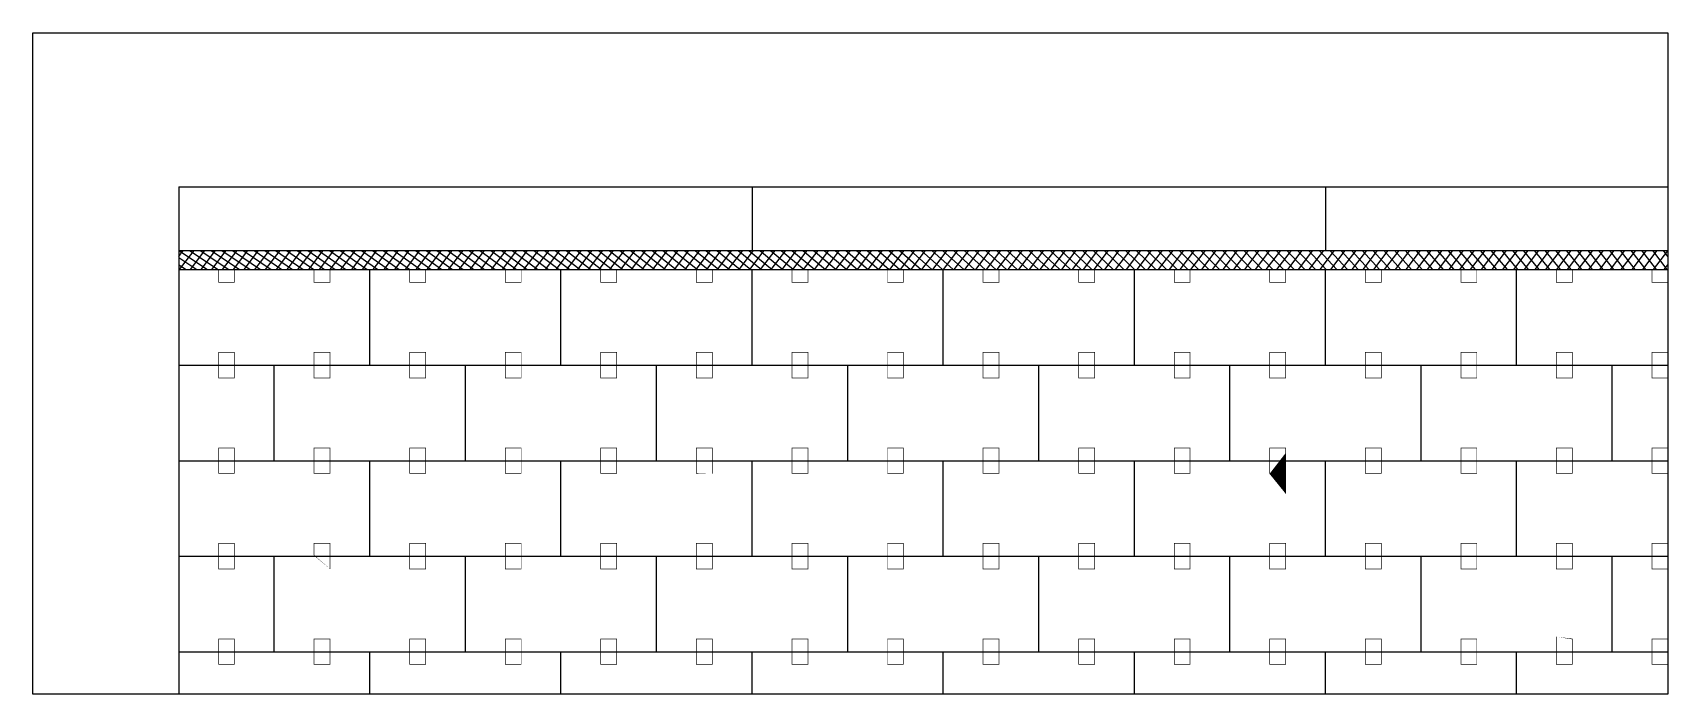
# Model space of a CAD drawing. Extents: x 343299501 to 344531018, y 671200678 to 672446893.
# Drawn here: x 344099704 to 344104838, y 671995147 to 671997225 of the extents above; entities that cross this region are included whole.
import ezdxf

# ---------------------------------------------------------------- set-up
doc = ezdxf.new("R2010")
doc.units = 0
doc.header["$LTSCALE"] = 10
doc.header["$MEASUREMENT"] = 0
doc.linetypes.add('DASH', pattern=[0.35, 0.25, -0.1])
doc.layers.add('0-annectent(连接件)', color=1, linetype='Continuous')

msp = doc.modelspace()

# ---------------------------------------------------------------- hatches: boundary and pattern name
at = {"ltscale": 2}
h = msp.add_hatch(dxfattribs=at)
h.set_pattern_fill('ANSI37', color=8, scale=15)
h.set_pattern_definition([(45, (729892.7900172472, 240123.0780664682), (-16.83798022700466, 16.83798022700467), []), (135, (729892.7900172472, 240123.0780664682), (-16.83798022700467, -16.83798022700466), [])])
h.paths.add_polyline_path([(344104836.6442909, 671996541.1469612), (344100161.8741038, 671996541.1469612), (344100161.8741038, 671996481.1469612), (344104836.6442908, 671996481.1469611)])

# ---------------------------------------------------------------- linework, layer by layer
at = {"color": 1, "linetype": 'DASH'}
msp.add_lwpolyline([(344099703.5330695, 671997225.2824745), (344104836.6442908, 671997225.2824745), (344104836.6442908, 671995147.4099596), (344099703.5330695, 671995147.4099596)], close=True, dxfattribs=at)
at = {"color": 4}
for points in [[(344100161.8741038, 671996741.1469612), (344100161.8741038, 671995147.4099596)], [(344100161.8741038, 671996741.1469612), (344104836.6442908, 671996741.1469612)], [(344100161.8741038, 671996541.1469612), (344104836.6442909, 671996541.1469612)], [(344100161.8741038, 671996481.1469612), (344104836.6442908, 671996481.1469611)]]:
    msp.add_lwpolyline(points, dxfattribs=at)
at = {"color": 8}
for points in [[(344101961.8741038, 671996741.1469612), (344101961.8741038, 671996541.1469612)], [(344103761.8741037, 671996741.1469612), (344103761.8741038, 671996541.1469612)], [(344100761.8741038, 671996181.1469612), (344100761.8741038, 671996481.1469612)], [(344101361.8741038, 671996181.1469612), (344101361.8741038, 671996481.1469612)], [(344101961.8741038, 671996181.1469612), (344101961.8741038, 671996481.1469612)], [(344102561.8741038, 671996181.1469612), (344102561.8741038, 671996481.1469612)], [(344103161.8741038, 671996181.1469612), (344103161.8741038, 671996481.1469612)], [(344103761.8741038, 671996181.1469612), (344103761.8741038, 671996481.1469612)], [(344104361.8741038, 671996181.1469612), (344104361.8741037, 671996481.1469612)], [(344100161.8741038, 671996181.1469612), (344104836.6442908, 671996181.1469612)], [(344100461.8741038, 671995881.1469612), (344100461.8741039, 671996181.1469612)], [(344101061.8741037, 671995881.1469612), (344101061.8741038, 671996181.1469612)], [(344101661.8741038, 671995881.1469612), (344101661.8741038, 671996181.1469612)], [(344102261.8741038, 671995881.1469612), (344102261.8741038, 671996181.1469612)], [(344102861.8741038, 671995881.1469612), (344102861.8741038, 671996181.1469612)], [(344103461.8741038, 671995881.1469612), (344103461.8741038, 671996181.1469612)], [(344104061.8741038, 671995881.1469612), (344104061.8741038, 671996181.1469612)], [(344104661.8741038, 671995881.1469612), (344104661.8741038, 671996181.1469612)], [(344100161.8741038, 671995881.1469612), (344104836.6442908, 671995881.1469612)], [(344100761.8741038, 671995581.1469612), (344100761.8741038, 671995881.1469612)], [(344101361.8741037, 671995581.1469612), (344101361.8741038, 671995881.1469612)], [(344101961.8741039, 671995581.1469612), (344101961.8741038, 671995881.1469612)], [(344102561.8741038, 671995581.1469612), (344102561.8741038, 671995881.1469612)], [(344103161.8741039, 671995581.1469612), (344103161.8741038, 671995881.1469612)], [(344103761.8741038, 671995581.1469612), (344103761.8741038, 671995881.1469612)], [(344104361.8741038, 671995581.1469611), (344104361.8741038, 671995881.1469612)], [(344100161.8741038, 671995581.1469612), (344104836.6442908, 671995581.1469612)], [(344100461.8741038, 671995281.1469612), (344100461.8741038, 671995581.1469612)], [(344101061.8741038, 671995281.1469612), (344101061.8741038, 671995581.1469612)], [(344101661.8741039, 671995281.1469612), (344101661.8741038, 671995581.1469612)], [(344102261.8741038, 671995281.1469612), (344102261.8741038, 671995581.1469612)], [(344102861.8741038, 671995281.1469611), (344102861.8741038, 671995581.1469612)], [(344103461.8741038, 671995281.1469612), (344103461.8741038, 671995581.1469611)], [(344104061.8741038, 671995281.1469612), (344104061.8741038, 671995581.1469612)], [(344104661.8741037, 671995281.1469611), (344104661.8741038, 671995581.1469612)], [(344100161.8741038, 671995281.1469612), (344104836.6442908, 671995281.1469612)], [(344100761.8741038, 671995147.4099596), (344100761.8741038, 671995281.1469612)], [(344101361.8741038, 671995147.4099596), (344101361.8741038, 671995281.1469612)], [(344101961.8741038, 671995147.4099596), (344101961.8741038, 671995281.1469611)], [(344102561.8741038, 671995147.4099596), (344102561.8741038, 671995281.1469612)], [(344103161.8741038, 671995147.4099596), (344103161.8741038, 671995281.1469612)], [(344103761.8741038, 671995147.4099596), (344103761.8741038, 671995281.1469611)], [(344104361.8741038, 671995147.4099594), (344104361.8741038, 671995281.1469612)]]:
    msp.add_lwpolyline(points, dxfattribs=at)
at = {"layer": '0-annectent(连接件)', "const_width": 2}
for points in [[(344100336.8741038, 671996481.1469612), (344100336.8741038, 671996441.1469612), (344100286.8741038, 671996441.1469612), (344100286.8741038, 671996481.1469612)], [(344100586.8741038, 671996481.1469612), (344100586.8741038, 671996441.1469612), (344100636.8741038, 671996441.1469612), (344100636.8741038, 671996481.1469612)], [(344100936.8741038, 671996481.1469612), (344100936.8741037, 671996441.1469612), (344100886.8741038, 671996441.1469612), (344100886.8741037, 671996481.1469612)], [(344101186.8741038, 671996481.1469612), (344101186.8741038, 671996441.1469612), (344101236.8741038, 671996441.1469612), (344101236.8741038, 671996481.1469612)], [(344101536.8741038, 671996481.1469612), (344101536.8741038, 671996441.1469612), (344101486.8741038, 671996441.1469612), (344101486.8741037, 671996481.1469612)], [(344101786.8741038, 671996481.1469612), (344101786.8741038, 671996441.1469612), (344101836.8741038, 671996441.1469612), (344101836.8741038, 671996481.1469612)], [(344102136.8741038, 671996481.1469612), (344102136.8741037, 671996441.1469612), (344102086.8741038, 671996441.1469612), (344102086.8741038, 671996481.1469612)], [(344102386.8741038, 671996481.1469612), (344102386.8741037, 671996441.1469612), (344102436.8741038, 671996441.1469612), (344102436.8741038, 671996481.1469612)], [(344102736.8741038, 671996481.1469612), (344102736.8741039, 671996441.1469612), (344102686.8741038, 671996441.1469612), (344102686.8741038, 671996481.1469612)], [(344102986.8741038, 671996481.1469612), (344102986.8741038, 671996441.1469612), (344103036.8741038, 671996441.1469612), (344103036.8741038, 671996481.1469612)], [(344103336.8741038, 671996481.1469612), (344103336.8741038, 671996441.1469612), (344103286.8741038, 671996441.1469612), (344103286.8741038, 671996481.1469612)], [(344103586.8741038, 671996481.1469612), (344103586.8741037, 671996441.1469612), (344103636.8741038, 671996441.1469612), (344103636.8741038, 671996481.1469612)], [(344103936.8741038, 671996481.1469612), (344103936.8741038, 671996441.1469612), (344103886.8741038, 671996441.1469612), (344103886.8741038, 671996481.1469612)], [(344104186.8741038, 671996481.1469612), (344104186.8741038, 671996441.1469612), (344104236.8741038, 671996441.1469612), (344104236.8741037, 671996481.1469612)], [(344104536.8741038, 671996481.1469612), (344104536.8741038, 671996441.1469612), (344104486.8741038, 671996441.1469612), (344104486.8741037, 671996481.1469612)], [(344104786.8741038, 671996481.1469612), (344104786.8741038, 671996441.1469612), (344104836.8741038, 671996441.1469611), (344104836.8741038, 671996481.1469612)]]:
    msp.add_lwpolyline(points, dxfattribs=at)
for points in [[(344100286.8741038, 671996141.1469612), (344100286.8741038, 671996221.1469612), (344100336.8741039, 671996221.1469612), (344100336.8741038, 671996141.1469612)], [(344100636.8741037, 671996141.1469612), (344100636.8741038, 671996221.1469612), (344100586.8741038, 671996221.1469612), (344100586.8741038, 671996141.1469612)], [(344100886.8741038, 671996141.1469612), (344100886.8741038, 671996221.1469612), (344100936.8741038, 671996221.1469612), (344100936.8741038, 671996141.1469612)], [(344101236.8741038, 671996141.1469612), (344101236.8741038, 671996221.1469612), (344101186.8741038, 671996221.1469612), (344101186.8741038, 671996141.1469612)], [(344101486.8741038, 671996141.1469612), (344101486.8741038, 671996221.1469612), (344101536.8741038, 671996221.1469612), (344101536.8741038, 671996141.1469612)], [(344101836.8741038, 671996141.1469612), (344101836.8741038, 671996221.1469612), (344101786.8741039, 671996221.1469612), (344101786.8741038, 671996141.1469612)], [(344102086.8741038, 671996141.1469611), (344102086.8741038, 671996221.1469612), (344102136.8741038, 671996221.1469612), (344102136.8741038, 671996141.1469612)], [(344102436.8741038, 671996141.1469612), (344102436.8741038, 671996221.1469612), (344102386.8741038, 671996221.1469612), (344102386.8741038, 671996141.1469612)], [(344102686.8741038, 671996141.1469612), (344102686.8741038, 671996221.1469612), (344102736.8741038, 671996221.1469612), (344102736.8741038, 671996141.1469612)], [(344103036.8741039, 671996141.1469612), (344103036.8741038, 671996221.1469612), (344102986.8741038, 671996221.1469612), (344102986.8741038, 671996141.1469612)], [(344103286.8741038, 671996141.1469612), (344103286.8741038, 671996221.1469612), (344103336.8741038, 671996221.1469612), (344103336.8741038, 671996141.1469611)], [(344103636.8741038, 671996141.1469612), (344103636.8741038, 671996221.1469612), (344103586.8741038, 671996221.1469612), (344103586.8741038, 671996141.1469612)], [(344103886.8741038, 671996141.1469611), (344103886.8741038, 671996221.1469612), (344103936.8741038, 671996221.1469612), (344103936.8741038, 671996141.1469612)], [(344104236.8741038, 671996141.1469611), (344104236.8741038, 671996221.1469612), (344104186.8741038, 671996221.1469612), (344104186.8741038, 671996141.1469612)], [(344104486.8741039, 671996141.1469612), (344104486.8741038, 671996221.1469612), (344104536.8741037, 671996221.1469612), (344104536.8741038, 671996141.1469612)], [(344104836.8741038, 671996141.1469612), (344104836.8741038, 671996221.1469612), (344104786.8741038, 671996221.1469612), (344104786.8741038, 671996141.1469611)], [(344100286.8741038, 671995921.1469612), (344100286.8741038, 671995841.1469612), (344100336.8741038, 671995841.1469612), (344100336.8741038, 671995921.1469612)], [(344100636.8741038, 671995921.1469612), (344100636.8741038, 671995841.1469611), (344100586.8741038, 671995841.1469612), (344100586.8741038, 671995921.1469612)], [(344100886.8741038, 671995921.1469612), (344100886.8741038, 671995841.1469612), (344100936.8741038, 671995841.1469612), (344100936.8741038, 671995921.1469612)], [(344101236.8741038, 671995921.1469612), (344101236.8741038, 671995841.1469612), (344101186.8741037, 671995841.1469612), (344101186.8741038, 671995921.1469612)], [(344101486.8741038, 671995921.1469612), (344101486.8741038, 671995841.1469612), (344101536.8741039, 671995841.1469612), (344101536.8741038, 671995921.1469612)], [(344101836.8741037, 671995921.1469612), (344101836.8741038, 671995841.1469611), (344101786.8741038, 671995841.1469612), (344101786.8741038, 671995921.1469612)], [(344102086.8741039, 671995921.1469612), (344102086.8741038, 671995841.1469612), (344102136.8741038, 671995841.1469612), (344102136.8741038, 671995921.1469612)], [(344102436.8741038, 671995921.1469612), (344102436.8741038, 671995841.1469612), (344102386.8741037, 671995841.1469612), (344102386.8741038, 671995921.1469612)], [(344102686.8741038, 671995921.1469612), (344102686.8741038, 671995841.1469612), (344102736.8741038, 671995841.1469611), (344102736.8741038, 671995921.1469612)], [(344103036.8741037, 671995921.1469612), (344103036.8741038, 671995841.1469612), (344102986.8741039, 671995841.1469612), (344102986.8741038, 671995921.1469612)], [(344103286.8741038, 671995921.1469612), (344103286.8741038, 671995841.1469611), (344103336.8741038, 671995841.1469612), (344103336.8741038, 671995921.1469612)], [(344103636.8741038, 671995921.1469612), (344103636.8741037, 671995841.1469611), (344103586.8741038, 671995841.1469612), (344103586.8741038, 671995921.1469612)], [(344103886.8741038, 671995921.1469612), (344103886.8741038, 671995841.1469612), (344103936.8741038, 671995841.1469612), (344103936.8741038, 671995921.1469612)], [(344104236.8741038, 671995921.1469612), (344104236.8741038, 671995841.1469612), (344104186.8741038, 671995841.1469611), (344104186.8741038, 671995921.1469612)], [(344104486.8741038, 671995921.1469612), (344104486.8741038, 671995841.1469612), (344104536.8741038, 671995841.1469612), (344104536.8741038, 671995921.1469612)], [(344104836.8741037, 671995921.1469612), (344104836.8741038, 671995841.1469612), (344104786.8741038, 671995841.1469612), (344104786.8741038, 671995921.1469612)], [(344100286.8741038, 671995541.1469612), (344100286.8741038, 671995621.1469612), (344100336.8741038, 671995621.1469612), (344100336.8741038, 671995541.1469612)], [(344100636.8741038, 671995541.1469612), (344100636.8741038, 671995621.1469612), (344100586.8741039, 671995621.1469612), (344100586.8741038, 671995541.1469611)], [(344100886.8741037, 671995541.1469612), (344100886.8741038, 671995621.1469612), (344100936.8741038, 671995621.1469612), (344100936.8741038, 671995541.1469612)], [(344101236.8741038, 671995541.1469612), (344101236.8741038, 671995621.1469612), (344101186.8741038, 671995621.1469612), (344101186.8741038, 671995541.1469612)], [(344101486.8741038, 671995541.1469612), (344101486.8741038, 671995621.1469612), (344101536.8741038, 671995621.1469612), (344101536.8741038, 671995541.1469612)], [(344101836.8741038, 671995541.1469612), (344101836.8741038, 671995621.1469612), (344101786.8741038, 671995621.1469612), (344101786.8741038, 671995541.1469612)], [(344102086.8741038, 671995541.1469612), (344102086.8741038, 671995621.1469612), (344102136.8741038, 671995621.1469612), (344102136.8741038, 671995541.1469611)], [(344102436.8741038, 671995541.1469612), (344102436.8741038, 671995621.1469612), (344102386.8741038, 671995621.1469612), (344102386.8741038, 671995541.1469612)], [(344102686.8741038, 671995541.1469612), (344102686.8741038, 671995621.1469612), (344102736.8741038, 671995621.1469612), (344102736.8741038, 671995541.1469612)], [(344103036.8741038, 671995541.1469611), (344103036.8741038, 671995621.1469612), (344102986.8741038, 671995621.1469612), (344102986.8741038, 671995541.1469612)], [(344103286.8741038, 671995541.1469612), (344103286.8741038, 671995621.1469612), (344103336.8741038, 671995621.1469612), (344103336.8741039, 671995541.1469612)], [(344103636.8741038, 671995541.1469612), (344103636.8741038, 671995621.1469612), (344103586.8741038, 671995621.1469612), (344103586.8741038, 671995541.1469612)], [(344103886.8741038, 671995541.1469612), (344103886.8741038, 671995621.1469612), (344103936.8741038, 671995621.1469612), (344103936.8741038, 671995541.1469612)], [(344104236.8741038, 671995541.1469612), (344104236.8741038, 671995621.1469612), (344104186.8741038, 671995621.1469612), (344104186.8741038, 671995541.1469612)], [(344104486.8741038, 671995541.1469611), (344104486.8741038, 671995621.1469612), (344104536.8741038, 671995621.1469612), (344104536.8741038, 671995541.1469612)], [(344104836.8741038, 671995541.1469612), (344104836.8741038, 671995621.1469612), (344104786.8741037, 671995621.1469612), (344104786.8741038, 671995541.1469612)], [(344100286.8741038, 671995241.1469612), (344100286.8741038, 671995321.1469612), (344100336.8741038, 671995321.1469612), (344100336.8741038, 671995241.1469612)], [(344100636.8741038, 671995241.1469612), (344100636.8741038, 671995321.1469612), (344100586.8741038, 671995321.1469612), (344100586.8741037, 671995241.1469612)], [(344100886.8741038, 671995241.1469611), (344100886.8741038, 671995321.1469612), (344100936.8741038, 671995321.1469612), (344100936.8741038, 671995241.1469612)], [(344101236.8741038, 671995241.1469612), (344101236.8741038, 671995321.1469612), (344101186.8741038, 671995321.1469612), (344101186.8741038, 671995241.1469612)], [(344101486.8741038, 671995241.1469612), (344101486.8741038, 671995321.1469612), (344101536.8741038, 671995321.1469612), (344101536.8741038, 671995241.1469612)], [(344101836.8741038, 671995241.1469612), (344101836.8741038, 671995321.1469612), (344101786.8741038, 671995321.1469612), (344101786.8741038, 671995241.1469612)], [(344102086.8741038, 671995241.1469612), (344102086.8741038, 671995321.1469612), (344102136.8741038, 671995321.1469612), (344102136.8741038, 671995241.1469612)], [(344102436.8741038, 671995241.1469612), (344102436.8741038, 671995321.1469612), (344102386.8741038, 671995321.1469612), (344102386.8741038, 671995241.1469612)], [(344102686.8741038, 671995241.1469612), (344102686.8741038, 671995321.1469612), (344102736.8741038, 671995321.1469612), (344102736.8741038, 671995241.1469612)], [(344103036.8741039, 671995241.1469612), (344103036.8741038, 671995321.1469612), (344102986.8741038, 671995321.1469612), (344102986.8741038, 671995241.1469612)], [(344103286.8741038, 671995241.1469612), (344103286.8741038, 671995321.1469612), (344103336.8741038, 671995321.1469612), (344103336.8741038, 671995241.1469611)], [(344103636.8741038, 671995241.1469612), (344103636.8741038, 671995321.1469612), (344103586.8741038, 671995321.1469612), (344103586.8741038, 671995241.1469612)], [(344103886.8741038, 671995241.1469612), (344103886.8741038, 671995321.1469612), (344103936.8741038, 671995321.1469612), (344103936.8741038, 671995241.1469612)], [(344104236.8741038, 671995241.1469612), (344104236.8741038, 671995321.1469612), (344104186.8741038, 671995321.1469612), (344104186.8741038, 671995241.1469612)], [(344104486.8741038, 671995241.1469612), (344104486.8741037, 671995321.1469612), (344104536.8741038, 671995321.1469611), (344104536.8741038, 671995241.1469612)], [(344104836.8741038, 671995241.1469612), (344104836.8741038, 671995321.1469612), (344104786.8741038, 671995321.1469612), (344104786.8741038, 671995241.1469612)]]:
    msp.add_lwpolyline(points, close=True, dxfattribs=at)

doc.saveas('drawing.dxf')
